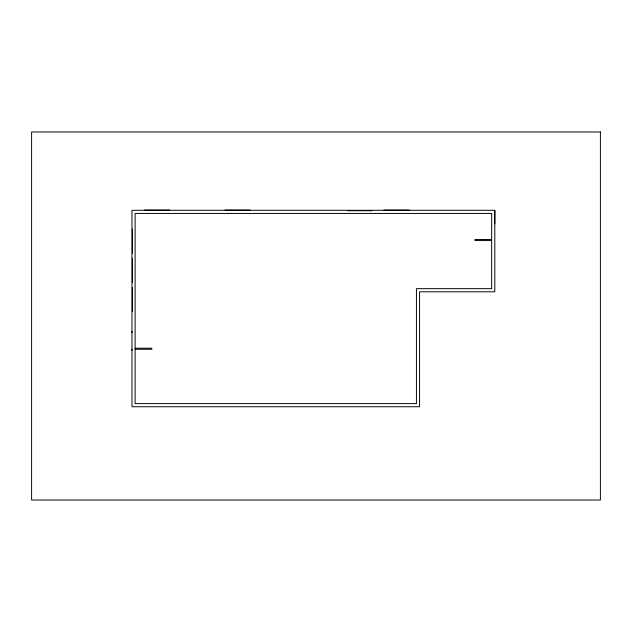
<?xml version="1.0" encoding="UTF-8"?>
<svg xmlns="http://www.w3.org/2000/svg" width="632" height="632" viewBox="0 0 632 632"><rect width="100%" height="100%" fill="white"/><g stroke="black" fill="none" stroke-linecap="round" stroke-linejoin="round"><path stroke-width="0.95" d="M131.977 350.302L131.977 349.259M494.793 223.839L494.793 210.298L131.977 210.298L131.977 406.732L419.569 406.732L419.569 291.802L494.793 291.802L494.793 210.298M144.594 210.053L169.676 210.053M225.016 210.053L250.09 210.053M383.964 210.053L409.046 210.053M145.123 210.464L169.147 210.464M225.537 210.464L249.569 210.464M384.493 210.464L408.517 210.464M347.869 210.717L371.9 210.717M491.664 239.512L474.948 239.512L474.948 240.555L491.664 240.555M135.114 348.216L151.83 348.216L151.83 349.259L135.114 349.259M131.977 331.5L131.977 332.543M132.396 229.1L132.396 253.132M132.396 258.417L132.396 282.449M132.396 287.623L132.396 311.655M600.4 131.977L31.6 131.977L31.6 500.023L600.4 500.023L600.4 131.977M491.664 213.434L135.114 213.434L135.114 403.595L416.433 403.595L416.433 288.666L491.664 288.666L491.664 213.434"/></g></svg>
